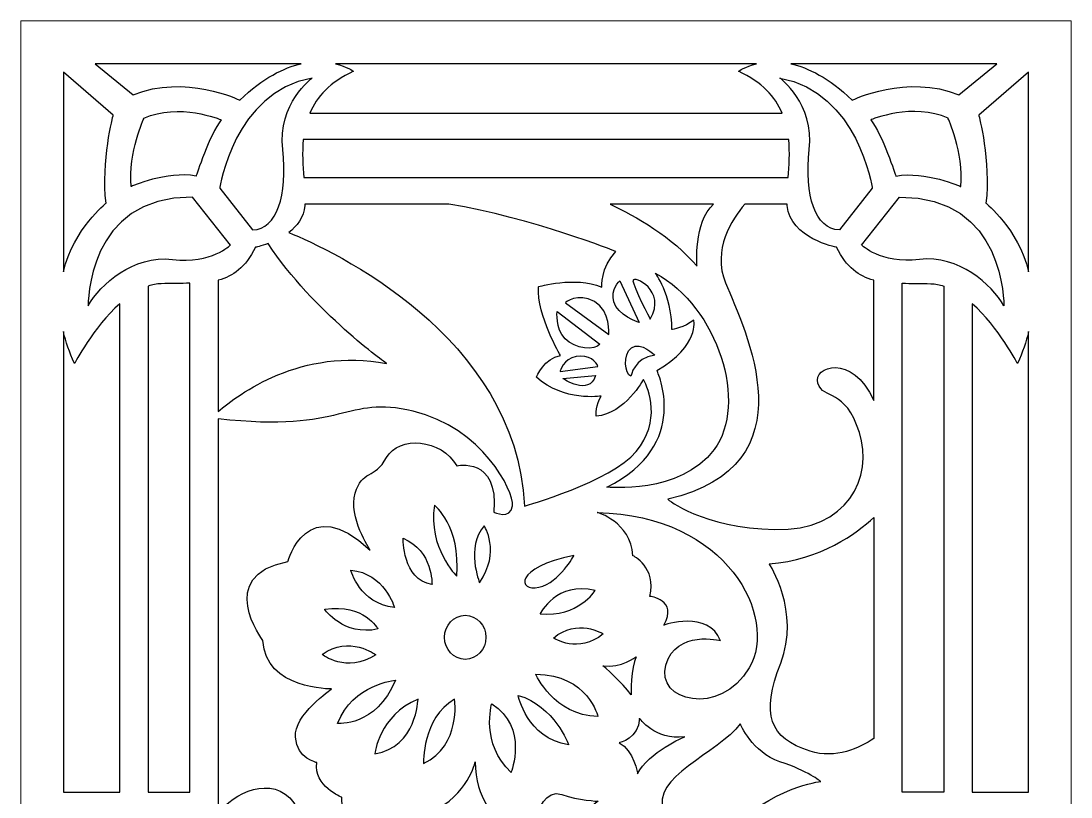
# Model space of a CAD drawing. Header units: millimetres. Extents: x 30.3 to 92.8, y 78.4 to 138.4.
# Drawn here: x 30.29 to 50.75, y 123.3 to 138.43 of the extents above; entities that cross this region are included whole.
import ezdxf

# ---------------------------------------------------------------- set-up
doc = ezdxf.new("R2010")
doc.units = ezdxf.units.MM
doc.header["$MEASUREMENT"] = 0
doc.layers.add('layer 1', color=7, linetype='Continuous')

msp = doc.modelspace()

# ---------------------------------------------------------------- linework, layer by layer
at = {"layer": 'layer 1', "color": 7, "lineweight": 9}
msp.add_open_spline([(30.2948, 138.4261), (30.2948, 138.4261), (50.7495, 138.4261), (50.7495, 138.4261), (50.7495, 138.4261), (50.7495, 138.4261), (50.7495, 78.4262), (50.7495, 78.4262), (50.7495, 78.4262), (50.7495, 78.4262), (30.2948, 78.4262), (30.2948, 78.4262), (30.2948, 78.4262), (30.2948, 78.4262), (30.2948, 138.4261), (30.2948, 138.4261)], degree=3, knots=[0, 0, 0, 0, 0.2, 0.2, 0.2, 0.2, 0.4, 0.4, 0.4, 0.4, 0.6, 0.6, 0.6, 0.6, 1, 1, 1, 1], dxfattribs=at)
at = {"layer": 'layer 1', "color": 250}
for points, knots in [([(35.7557, 137.5929), (35.4177, 137.5176), (35.0102, 137.3185), (34.5566, 136.8836), (34.5566, 136.8836), (34.5566, 136.8836), (33.4836, 137.4012), (32.4804, 136.9871), (32.4804, 136.9871), (32.4804, 136.9871), (31.7366, 137.5929), (31.7366, 137.5929), (31.7366, 137.5929), (31.7366, 137.5929), (35.7557, 137.5929), (35.7557, 137.5929)], [0, 0, 0, 0, 0.2, 0.2, 0.2, 0.2, 0.4, 0.4, 0.4, 0.4, 0.6, 0.6, 0.6, 0.6, 1, 1, 1, 1]), ([(45.1218, 136.6322), (45.1218, 136.6322), (35.9225, 136.6322), (35.9225, 136.6322), (35.9225, 136.6322), (36.0574, 136.9468), (36.3109, 137.2351), (36.7721, 137.4456), (36.7721, 137.4456), (36.7721, 137.4456), (36.6464, 137.5385), (36.4226, 137.5929), (36.4226, 137.5929), (36.4226, 137.5929), (44.6216, 137.5929), (44.6216, 137.5929), (44.6216, 137.5929), (44.3978, 137.5385), (44.2722, 137.4456), (44.2722, 137.4456), (44.2722, 137.4456), (44.7334, 137.2351), (44.9869, 136.9468), (45.1218, 136.6322)], [0, 0, 0, 0, 0.1428571, 0.1428571, 0.1428571, 0.1428571, 0.2857143, 0.2857143, 0.2857143, 0.2857143, 0.4285714, 0.4285714, 0.4285714, 0.4285714, 0.5714286, 0.5714286, 0.5714286, 0.5714286, 0.7142857, 0.7142857, 0.7142857, 0.7142857, 1, 1, 1, 1]), ([(49.3076, 137.5929), (49.3076, 137.5929), (48.5639, 136.9871), (48.5639, 136.9871), (48.5639, 136.9871), (47.5606, 137.4012), (46.4877, 136.8836), (46.4877, 136.8836), (46.4877, 136.8836), (46.0341, 137.3185), (45.6267, 137.5176), (45.2885, 137.5929), (45.2885, 137.5929), (45.2885, 137.5929), (49.3076, 137.5929), (49.3076, 137.5929)], [0, 0, 0, 0, 0.2, 0.2, 0.2, 0.2, 0.4, 0.4, 0.4, 0.4, 0.6, 0.6, 0.6, 0.6, 1, 1, 1, 1]), ([(31.1196, 137.4257), (31.1196, 137.4257), (32.0902, 136.5878), (32.0902, 136.5878), (32.0902, 136.5878), (32.0902, 136.5878), (31.8533, 135.6856), (31.9509, 134.8722), (31.9509, 134.8722), (31.9509, 134.8722), (31.3313, 134.3894), (31.1196, 133.5358), (31.1196, 133.5358), (31.1196, 133.5358), (31.1196, 137.4257), (31.1196, 137.4257)], [0, 0, 0, 0, 0.2, 0.2, 0.2, 0.2, 0.4, 0.4, 0.4, 0.4, 0.6, 0.6, 0.6, 0.6, 1, 1, 1, 1]), ([(34.8074, 134.3546), (34.8074, 134.3546), (34.1664, 135.168), (34.1664, 135.168), (34.1664, 135.168), (34.1664, 135.168), (34.4451, 137.0463), (35.9639, 137.3125), (35.9639, 137.3125), (35.9639, 137.3125), (35.2951, 136.8244), (35.3926, 135.9223), (35.3926, 135.9223), (35.4902, 135.0201), (35.2812, 134.3694), (34.8074, 134.3546)], [0, 0, 0, 0, 0.2, 0.2, 0.2, 0.2, 0.4, 0.4, 0.4, 0.4, 0.6, 0.6, 0.6, 0.6, 1, 1, 1, 1]), ([(46.2369, 134.3546), (46.2369, 134.3546), (46.8779, 135.168), (46.8779, 135.168), (46.8779, 135.168), (46.8779, 135.168), (46.5992, 137.0463), (45.0803, 137.3125), (45.0803, 137.3125), (45.0803, 137.3125), (45.7492, 136.8244), (45.6516, 135.9223), (45.6516, 135.9223), (45.5541, 135.0201), (45.7631, 134.3694), (46.2369, 134.3546)], [0, 0, 0, 0, 0.2, 0.2, 0.2, 0.2, 0.4, 0.4, 0.4, 0.4, 0.6, 0.6, 0.6, 0.6, 1, 1, 1, 1]), ([(49.9247, 133.5358), (49.713, 134.3895), (49.0934, 134.8722), (49.0934, 134.8722), (49.0934, 134.8722), (49.191, 135.6856), (48.9541, 136.5878), (48.9541, 136.5878), (48.9541, 136.5878), (48.9541, 136.5878), (49.9247, 137.4257), (49.9247, 137.4257), (49.9247, 137.4257), (49.9247, 137.4257), (49.9247, 133.5358), (49.9247, 133.5358)], [0, 0, 0, 0, 0.2, 0.2, 0.2, 0.2, 0.4, 0.4, 0.4, 0.4, 0.6, 0.6, 0.6, 0.6, 1, 1, 1, 1]), ([(33.7066, 135.4046), (33.7066, 135.4046), (33.9713, 136.2181), (34.1943, 136.4991), (34.1943, 136.4991), (34.1943, 136.4991), (33.367, 136.8469), (32.6894, 136.5287), (32.6894, 136.5287), (32.6894, 136.5287), (32.3828, 135.8779), (32.4386, 135.1976), (32.4386, 135.1976), (32.4386, 135.1976), (33.1353, 135.5082), (33.7066, 135.4046)], [0, 0, 0, 0, 0.2, 0.2, 0.2, 0.2, 0.4, 0.4, 0.4, 0.4, 0.6, 0.6, 0.6, 0.6, 1, 1, 1, 1]), ([(47.3377, 135.4046), (47.3377, 135.4046), (47.0729, 136.2181), (46.85, 136.4991), (46.85, 136.4991), (46.85, 136.4991), (47.6772, 136.8469), (48.3549, 136.5287), (48.3549, 136.5287), (48.3549, 136.5287), (48.6615, 135.8779), (48.6057, 135.1976), (48.6057, 135.1976), (48.6057, 135.1976), (47.909, 135.5082), (47.3377, 135.4046)], [0, 0, 0, 0, 0.2, 0.2, 0.2, 0.2, 0.4, 0.4, 0.4, 0.4, 0.6, 0.6, 0.6, 0.6, 1, 1, 1, 1]), ([(35.7944, 136.1145), (35.7944, 136.1145), (45.2499, 136.1145), (45.2499, 136.1145), (45.2499, 136.1145), (45.2761, 135.8592), (45.2591, 135.6047), (45.2409, 135.3751), (45.2409, 135.3751), (45.2409, 135.3751), (35.8034, 135.3751), (35.8034, 135.3751), (35.8034, 135.3751), (35.7852, 135.6047), (35.7682, 135.8592), (35.7944, 136.1145)], [0, 0, 0, 0, 0.2, 0.2, 0.2, 0.2, 0.4, 0.4, 0.4, 0.4, 0.6, 0.6, 0.6, 0.6, 1, 1, 1, 1]), ([(31.6025, 132.8756), (31.6025, 132.8756), (31.5746, 135.0201), (33.6369, 134.9905), (33.6369, 134.9905), (33.6369, 134.9905), (34.3754, 134.0588), (34.3754, 134.0588), (34.3754, 134.0588), (34.3754, 134.0588), (34.0131, 133.689), (33.2468, 133.7778), (33.2468, 133.7778), (32.4804, 133.8665), (31.8394, 133.2897), (31.6025, 132.8756)], [0, 0, 0, 0, 0.2, 0.2, 0.2, 0.2, 0.4, 0.4, 0.4, 0.4, 0.6, 0.6, 0.6, 0.6, 1, 1, 1, 1]), ([(49.4418, 132.8756), (49.4418, 132.8756), (49.4696, 135.0201), (47.4074, 134.9905), (47.4074, 134.9905), (47.4074, 134.9905), (46.6689, 134.0588), (46.6689, 134.0588), (46.6689, 134.0588), (46.6689, 134.0588), (47.0311, 133.689), (47.7975, 133.7778), (47.7975, 133.7778), (48.5639, 133.8665), (49.2049, 133.2897), (49.4418, 132.8756)], [0, 0, 0, 0, 0.2, 0.2, 0.2, 0.2, 0.4, 0.4, 0.4, 0.4, 0.6, 0.6, 0.6, 0.6, 1, 1, 1, 1]), ([(35.8268, 134.8574), (35.8268, 134.8574), (38.6288, 134.8574), (38.6288, 134.8574), (38.6288, 134.8574), (40.2589, 134.5844), (41.8824, 133.9331), (41.8824, 133.9331), (41.8824, 133.9331), (41.5828, 133.6151), (41.6107, 133.238), (41.6107, 133.238), (41.6107, 133.238), (41.0742, 133.4598), (40.3775, 133.2454), (40.3775, 133.2454), (40.3775, 133.2454), (40.3427, 132.6833), (40.8025, 131.9069), (40.8025, 131.9069), (40.8025, 131.9069), (40.496, 131.8625), (40.3357, 131.4854), (40.3357, 131.4854), (40.3357, 131.4854), (40.8652, 130.9973), (41.5968, 131.1156), (41.5968, 131.1156), (41.5968, 131.1156), (41.4923, 130.9677), (41.4992, 130.7237), (41.4992, 130.7237), (41.4992, 130.7237), (42.0636, 130.7681), (42.4189, 131.441), (42.4189, 131.441), (42.4189, 131.441), (42.5304, 131.2487), (42.7673, 130.6276), (42.2795, 130.036), (42.2795, 130.036), (41.7919, 129.4444), (40.1058, 128.9711), (40.1058, 128.9711), (40.1058, 128.9711), (39.9333, 132.3053), (36.3418, 133.963), (35.5112, 134.3027), (35.5112, 134.3027), (35.6717, 134.4262), (35.8043, 134.5967), (35.8246, 134.8278), (35.8246, 134.8278), (35.8254, 134.8375), (35.8262, 134.8474), (35.8268, 134.8574)], [0, 0, 0, 0, 0.0666667, 0.0666667, 0.0666667, 0.0666667, 0.1333333, 0.1333333, 0.1333333, 0.1333333, 0.2, 0.2, 0.2, 0.2, 0.2666667, 0.2666667, 0.2666667, 0.2666667, 0.3333333, 0.3333333, 0.3333333, 0.3333333, 0.4, 0.4, 0.4, 0.4, 0.4666667, 0.4666667, 0.4666667, 0.4666667, 0.5333333, 0.5333333, 0.5333333, 0.5333333, 0.6, 0.6, 0.6, 0.6, 0.6666667, 0.6666667, 0.6666667, 0.6666667, 0.7333333, 0.7333333, 0.7333333, 0.7333333, 0.8, 0.8, 0.8, 0.8, 0.8666667, 0.8666667, 0.8666667, 0.8666667, 1, 1, 1, 1]), ([(41.7704, 134.8574), (41.7704, 134.8574), (43.7846, 134.8574), (43.7846, 134.8574), (43.7846, 134.8574), (43.3979, 134.5095), (43.464, 133.6447), (43.464, 133.6447), (43.464, 133.6447), (42.9867, 134.2134), (42.2681, 134.6219), (41.7704, 134.8574)], [0, 0, 0, 0, 0.25, 0.25, 0.25, 0.25, 0.5, 0.5, 0.5, 0.5, 1, 1, 1, 1]), ([(44.3942, 134.8574), (44.3942, 134.8574), (45.2175, 134.8574), (45.2175, 134.8574), (45.2175, 134.8574), (45.2181, 134.8474), (45.2188, 134.8375), (45.2197, 134.8278), (45.2197, 134.8278), (45.2754, 134.1919), (46.1812, 134.0144), (46.1812, 134.0144), (46.1812, 134.0144), (46.3808, 133.6199), (46.6144, 133.4492), (46.9073, 133.3738), (46.9073, 133.3738), (46.9073, 133.3738), (46.9073, 131.0296), (46.9073, 131.0296), (46.9073, 131.0296), (46.4828, 131.9708), (45.7158, 131.6817), (45.8189, 131.3671), (45.8189, 131.3671), (45.9303, 131.0269), (46.3484, 131.2783), (46.627, 130.4057), (46.627, 130.4057), (46.9057, 129.5332), (46.4041, 128.4831), (44.9828, 128.5127), (44.9828, 128.5127), (43.5615, 128.5422), (42.8927, 129.1043), (42.8927, 129.1043), (42.8927, 129.1043), (45.7213, 129.755), (44.3976, 132.4023), (44.0213, 133.3193), (44.0213, 133.3193), (43.7555, 133.9672), (44.1436, 134.5633), (44.3942, 134.8574)], [0, 0, 0, 0, 0.0833333, 0.0833333, 0.0833333, 0.0833333, 0.1666667, 0.1666667, 0.1666667, 0.1666667, 0.25, 0.25, 0.25, 0.25, 0.3333333, 0.3333333, 0.3333333, 0.3333333, 0.4166667, 0.4166667, 0.4166667, 0.4166667, 0.5, 0.5, 0.5, 0.5, 0.5833333, 0.5833333, 0.5833333, 0.5833333, 0.6666667, 0.6666667, 0.6666667, 0.6666667, 0.75, 0.75, 0.75, 0.75, 0.8333333, 0.8333333, 0.8333333, 0.8333333, 1, 1, 1, 1]), ([(34.137, 130.8125), (34.137, 130.8125), (34.137, 133.3738), (34.137, 133.3738), (34.137, 133.3738), (34.4299, 133.4492), (34.6635, 133.6199), (34.8631, 134.0144), (34.8631, 134.0144), (34.8631, 134.0144), (34.9672, 134.0348), (35.107, 134.0866), (35.107, 134.0866), (36.0034, 132.7422), (37.4165, 131.7516), (37.4165, 131.7516), (37.4165, 131.7516), (35.7545, 132.0657), (34.5298, 131.1561), (34.137, 130.8125)], [0, 0, 0, 0, 0.1666667, 0.1666667, 0.1666667, 0.1666667, 0.3333333, 0.3333333, 0.3333333, 0.3333333, 0.5, 0.5, 0.5, 0.5, 0.6666667, 0.6666667, 0.6666667, 0.6666667, 1, 1, 1, 1]), ([(42.6488, 133.5116), (42.6488, 133.5116), (42.9693, 133.1196), (42.9763, 132.4097), (42.9763, 132.4097), (42.9763, 132.4097), (43.2201, 132.4541), (43.4013, 132.5946), (43.4013, 132.5946), (43.4013, 132.5946), (43.5267, 132.1065), (42.6836, 131.6111), (42.6836, 131.6111), (42.6836, 131.6111), (43.3804, 130.1691), (41.7082, 129.3409), (41.7082, 129.3409), (41.7082, 129.3409), (43.1365, 129.1856), (43.7984, 130.073), (43.7984, 130.073), (44.4603, 130.9604), (43.882, 132.846), (42.6488, 133.5116)], [0, 0, 0, 0, 0.1428571, 0.1428571, 0.1428571, 0.1428571, 0.2857143, 0.2857143, 0.2857143, 0.2857143, 0.4285714, 0.4285714, 0.4285714, 0.4285714, 0.5714286, 0.5714286, 0.5714286, 0.5714286, 0.7142857, 0.7142857, 0.7142857, 0.7142857, 1, 1, 1, 1]), ([(42.5513, 132.6168), (42.5513, 132.6168), (42.2168, 133.2527), (42.2168, 133.3637), (42.2168, 133.3637), (42.2168, 133.4746), (42.8857, 133.1788), (42.5513, 132.6168)], [0, 0, 0, 0, 0.3333333, 0.3333333, 0.3333333, 0.3333333, 1, 1, 1, 1]), ([(33.5853, 123.3968), (33.5853, 123.3968), (32.7715, 123.3968), (32.7715, 123.3968), (32.7715, 123.3968), (32.7715, 123.3968), (32.7715, 133.2577), (32.7715, 133.2577), (32.7715, 133.2577), (32.8543, 133.2851), (32.9386, 133.3017), (33.0238, 133.3045), (33.0238, 133.3045), (33.2285, 133.3113), (33.4148, 133.3103), (33.5853, 133.3144), (33.5853, 133.3144), (33.5853, 133.3144), (33.5853, 123.3968), (33.5853, 123.3968)], [0, 0, 0, 0, 0.1666667, 0.1666667, 0.1666667, 0.1666667, 0.3333333, 0.3333333, 0.3333333, 0.3333333, 0.5, 0.5, 0.5, 0.5, 0.6666667, 0.6666667, 0.6666667, 0.6666667, 1, 1, 1, 1]), ([(42.3353, 132.5502), (42.3353, 132.5502), (41.9591, 133.3637), (41.9591, 133.3637), (41.9591, 133.3637), (41.9591, 133.3637), (41.7779, 133.201), (41.8406, 132.9496), (41.8406, 132.9496), (41.9033, 132.6981), (42.3353, 132.5502), (42.3353, 132.5502)], [0, 0, 0, 0, 0.25, 0.25, 0.25, 0.25, 0.5, 0.5, 0.5, 0.5, 1, 1, 1, 1]), ([(47.4589, 123.3968), (47.4589, 123.3968), (48.2728, 123.3968), (48.2728, 123.3968), (48.2728, 123.3968), (48.2728, 123.3968), (48.2728, 133.2577), (48.2728, 133.2577), (48.2728, 133.2577), (48.19, 133.2851), (48.1057, 133.3017), (48.0205, 133.3045), (48.0205, 133.3045), (47.8158, 133.3113), (47.6295, 133.3103), (47.4589, 133.3144), (47.4589, 133.3144), (47.4589, 133.3144), (47.4589, 123.3968), (47.4589, 123.3968)], [0, 0, 0, 0, 0.1666667, 0.1666667, 0.1666667, 0.1666667, 0.3333333, 0.3333333, 0.3333333, 0.3333333, 0.5, 0.5, 0.5, 0.5, 0.6666667, 0.6666667, 0.6666667, 0.6666667, 1, 1, 1, 1]), ([(41.7431, 132.3136), (41.7431, 132.3136), (40.9001, 132.9348), (40.9001, 132.9348), (40.9001, 132.9348), (40.9001, 132.9348), (41.1369, 133.1418), (41.4644, 132.957), (41.4644, 132.957), (41.7919, 132.7721), (41.7431, 132.3136), (41.7431, 132.3136)], [0, 0, 0, 0, 0.25, 0.25, 0.25, 0.25, 0.5, 0.5, 0.5, 0.5, 1, 1, 1, 1]), ([(31.1196, 132.3723), (31.1657, 132.1752), (31.2365, 131.9682), (31.3378, 131.7516), (31.3378, 131.7516), (31.3378, 131.7516), (31.7047, 132.4552), (32.2198, 132.9153), (32.2198, 132.9153), (32.2198, 132.9153), (32.2198, 123.3968), (32.2198, 123.3968), (32.2198, 123.3968), (32.2198, 123.3968), (31.1196, 123.3968), (31.1196, 123.3968), (31.1196, 123.3968), (31.1196, 123.3968), (31.1196, 132.3723), (31.1196, 132.3723)], [0, 0, 0, 0, 0.1666667, 0.1666667, 0.1666667, 0.1666667, 0.3333333, 0.3333333, 0.3333333, 0.3333333, 0.5, 0.5, 0.5, 0.5, 0.6666667, 0.6666667, 0.6666667, 0.6666667, 1, 1, 1, 1]), ([(41.5689, 132.1287), (41.5689, 132.1287), (40.7398, 132.7647), (40.7398, 132.7647), (40.7398, 132.7647), (40.7398, 132.7647), (40.698, 132.4319), (40.8931, 132.2323), (40.8931, 132.2323), (41.0882, 132.0326), (41.4853, 131.9956), (41.5689, 132.1287)], [0, 0, 0, 0, 0.25, 0.25, 0.25, 0.25, 0.5, 0.5, 0.5, 0.5, 1, 1, 1, 1]), ([(49.9247, 123.3968), (49.9247, 123.3968), (48.8245, 123.3968), (48.8245, 123.3968), (48.8245, 123.3968), (48.8245, 123.3968), (48.8245, 132.9153), (48.8245, 132.9153), (48.8245, 132.9153), (49.3396, 132.4552), (49.7065, 131.7516), (49.7065, 131.7516), (49.7065, 131.7516), (49.8078, 131.9682), (49.8785, 132.1752), (49.9247, 132.3723), (49.9247, 132.3723), (49.9247, 132.3723), (49.9247, 123.3968), (49.9247, 123.3968)], [0, 0, 0, 0, 0.1666667, 0.1666667, 0.1666667, 0.1666667, 0.3333333, 0.3333333, 0.3333333, 0.3333333, 0.5, 0.5, 0.5, 0.5, 0.6666667, 0.6666667, 0.6666667, 0.6666667, 1, 1, 1, 1]), ([(42.175, 131.5002), (42.175, 131.5002), (42.2377, 131.8625), (42.6418, 131.9143), (42.6418, 131.9143), (42.6418, 131.9143), (42.3701, 132.1805), (42.189, 132.0548), (42.189, 132.0548), (42.0078, 131.9291), (42.0636, 131.5371), (42.175, 131.5002)], [0, 0, 0, 0, 0.25, 0.25, 0.25, 0.25, 0.5, 0.5, 0.5, 0.5, 1, 1, 1, 1]), ([(41.5341, 131.6924), (41.5341, 131.6924), (40.7955, 131.5963), (40.7955, 131.5963), (40.7955, 131.5963), (40.7955, 131.5963), (40.8583, 131.8403), (41.1091, 131.8847), (41.1091, 131.8847), (41.3599, 131.9291), (41.5132, 131.7812), (41.5341, 131.6924)], [0, 0, 0, 0, 0.25, 0.25, 0.25, 0.25, 0.5, 0.5, 0.5, 0.5, 1, 1, 1, 1]), ([(41.4853, 131.515), (41.4853, 131.515), (40.8513, 131.4558), (40.8513, 131.4558), (40.8513, 131.4558), (40.8513, 131.4558), (41.3594, 131.1034), (41.4853, 131.515)], [0, 0, 0, 0, 0.3333333, 0.3333333, 0.3333333, 0.3333333, 1, 1, 1, 1]), ([(34.137, 122.9817), (34.137, 122.9817), (34.137, 130.6709), (34.137, 130.6709), (34.137, 130.6709), (36.6345, 130.3883), (36.6039, 131.1396), (37.932, 130.8199), (37.932, 130.8199), (39.2837, 130.4945), (39.8968, 129.2669), (39.8689, 128.9785), (39.8689, 128.9785), (39.8411, 128.6901), (39.5066, 128.8528), (39.5066, 128.8528), (39.5066, 128.8528), (39.6042, 129.9473), (38.782, 129.755), (38.782, 129.755), (38.782, 129.755), (38.4894, 130.2874), (37.6534, 130.3466), (37.4165, 129.9177), (37.4165, 129.9177), (37.1796, 129.4888), (36.9427, 129.681), (36.8034, 129.2226), (36.8034, 129.2226), (36.664, 128.7641), (37.096, 128.1133), (37.096, 128.1133), (37.096, 128.1133), (35.8698, 129.2669), (35.4935, 127.8915), (35.4935, 127.8915), (35.4935, 127.8915), (34.0583, 127.6105), (35.0058, 126.3534), (35.0058, 126.3534), (35.0058, 126.3534), (35.0546, 125.3921), (36.3435, 125.4068), (36.3435, 125.4068), (36.3435, 125.4068), (36.3435, 125.4068), (35.605, 124.8966), (35.6399, 124.4677), (35.6399, 124.4677), (35.6747, 124.0388), (36.0579, 123.9722), (36.0579, 123.9722), (36.0579, 123.9722), (35.9882, 123.5138), (36.5456, 123.2919), (36.5456, 123.2919), (36.5456, 123.2919), (36.5526, 122.2714), (36.7476, 121.5541), (36.7476, 121.5541), (36.7476, 121.5541), (35.3612, 121.0809), (35.7583, 119.6463), (35.7583, 119.6463), (35.7583, 119.6463), (34.7272, 120.2157), (34.7202, 120.8147), (34.9919, 121.1844), (34.9919, 121.1844), (35.2636, 121.5541), (36.1136, 122.5081), (35.612, 123.1884), (35.612, 123.1884), (35.1944, 123.7548), (34.4146, 123.3729), (34.137, 122.9817)], [0, 0, 0, 0, 0.05, 0.05, 0.05, 0.05, 0.1, 0.1, 0.1, 0.1, 0.15, 0.15, 0.15, 0.15, 0.2, 0.2, 0.2, 0.2, 0.25, 0.25, 0.25, 0.25, 0.3, 0.3, 0.3, 0.3, 0.35, 0.35, 0.35, 0.35, 0.4, 0.4, 0.4, 0.4, 0.45, 0.45, 0.45, 0.45, 0.5, 0.5, 0.5, 0.5, 0.55, 0.55, 0.55, 0.55, 0.6, 0.6, 0.6, 0.6, 0.65, 0.65, 0.65, 0.65, 0.7, 0.7, 0.7, 0.7, 0.75, 0.75, 0.75, 0.75, 0.8, 0.8, 0.8, 0.8, 0.85, 0.85, 0.85, 0.85, 0.9, 0.9, 0.9, 0.9, 1, 1, 1, 1]), ([(38.782, 127.6031), (38.782, 127.6031), (38.2177, 128.1651), (38.3501, 128.9859), (38.3501, 128.9859), (38.3501, 128.9859), (38.8656, 128.5866), (38.782, 127.6031)], [0, 0, 0, 0, 0.3333333, 0.3333333, 0.3333333, 0.3333333, 1, 1, 1, 1]), ([(41.5201, 128.8454), (41.5201, 128.8454), (42.1681, 128.668), (42.2168, 128.0024), (42.2168, 128.0024), (42.2168, 128.0024), (42.6836, 127.7806), (42.5443, 127.2112), (42.5443, 127.2112), (42.5443, 127.2112), (43.1017, 127.152), (42.816, 126.6492), (42.816, 126.6492), (42.816, 126.6492), (43.6869, 126.9524), (43.9238, 126.346), (43.9238, 126.346), (43.9238, 126.346), (43.0668, 126.5752), (42.8578, 125.8727), (42.8578, 125.8727), (42.6488, 125.1702), (43.9099, 124.8448), (44.4812, 125.821), (44.4812, 125.821), (45.0525, 126.7971), (44.0631, 128.7937), (41.5201, 128.8454)], [0, 0, 0, 0, 0.125, 0.125, 0.125, 0.125, 0.25, 0.25, 0.25, 0.25, 0.375, 0.375, 0.375, 0.375, 0.5, 0.5, 0.5, 0.5, 0.625, 0.625, 0.625, 0.625, 0.75, 0.75, 0.75, 0.75, 1, 1, 1, 1]), ([(46.9073, 128.7466), (46.5823, 128.4495), (45.8639, 127.911), (44.8713, 127.8471), (44.8713, 127.8471), (44.8713, 127.8471), (45.4844, 126.9154), (45.0943, 125.9097), (45.0943, 125.9097), (44.7041, 124.904), (44.8713, 124.4455), (45.6656, 124.1941), (45.6656, 124.1941), (46.17, 124.0344), (46.635, 124.2565), (46.9073, 124.4399), (46.9073, 124.4399), (46.9073, 124.4399), (46.9073, 128.7466), (46.9073, 128.7466)], [0, 0, 0, 0, 0.1666667, 0.1666667, 0.1666667, 0.1666667, 0.3333333, 0.3333333, 0.3333333, 0.3333333, 0.5, 0.5, 0.5, 0.5, 0.6666667, 0.6666667, 0.6666667, 0.6666667, 1, 1, 1, 1]), ([(39.2279, 127.4774), (39.2279, 127.4774), (38.9493, 128.1725), (39.3185, 128.5866), (39.3185, 128.5866), (39.3185, 128.5866), (39.646, 128.0838), (39.2279, 127.4774)], [0, 0, 0, 0, 0.3333333, 0.3333333, 0.3333333, 0.3333333, 1, 1, 1, 1]), ([(38.3013, 127.4404), (38.3013, 127.4404), (38.3222, 128.106), (37.737, 128.3426), (37.737, 128.3426), (37.737, 128.3426), (37.723, 127.5366), (38.3013, 127.4404)], [0, 0, 0, 0, 0.3333333, 0.3333333, 0.3333333, 0.3333333, 1, 1, 1, 1]), ([(41.0673, 128.0098), (41.0673, 128.0098), (40.7955, 127.4922), (40.3845, 127.3887), (40.3845, 127.3887), (39.9734, 127.2851), (39.8898, 127.7806), (41.0673, 128.0098)], [0, 0, 0, 0, 0.3333333, 0.3333333, 0.3333333, 0.3333333, 1, 1, 1, 1]), ([(36.7198, 127.7214), (36.7198, 127.7214), (36.8939, 127.0633), (37.5698, 126.9967), (37.5698, 126.9967), (37.5698, 126.9967), (37.3747, 127.6623), (36.7198, 127.7214)], [0, 0, 0, 0, 0.3333333, 0.3333333, 0.3333333, 0.3333333, 1, 1, 1, 1]), ([(41.4783, 127.3221), (41.4783, 127.3221), (41.1509, 126.7971), (40.4054, 126.871), (40.4054, 126.871), (40.4054, 126.871), (40.7398, 127.5144), (41.4783, 127.3221)], [0, 0, 0, 0, 0.3333333, 0.3333333, 0.3333333, 0.3333333, 1, 1, 1, 1]), ([(36.2112, 126.9598), (36.2112, 126.9598), (36.5735, 126.4273), (37.2493, 126.5752), (37.2493, 126.5752), (37.2493, 126.5752), (36.9845, 127.0707), (36.2112, 126.9598)], [0, 0, 0, 0, 0.3333333, 0.3333333, 0.3333333, 0.3333333, 1, 1, 1, 1]), ([(38.9493, 125.9836), (39.1724, 125.9836), (39.3533, 126.1757), (39.3533, 126.4125), (39.3533, 126.4125), (39.3533, 126.6494), (39.1724, 126.8414), (38.9493, 126.8414), (38.9493, 126.8414), (38.7261, 126.8414), (38.5452, 126.6494), (38.5452, 126.4125), (38.5452, 126.4125), (38.5452, 126.1757), (38.7261, 125.9836), (38.9493, 125.9836)], [0, 0, 0, 0, 0.2, 0.2, 0.2, 0.2, 0.4, 0.4, 0.4, 0.4, 0.6, 0.6, 0.6, 0.6, 1, 1, 1, 1]), ([(40.6701, 126.3977), (40.6701, 126.3977), (41.1509, 126.0798), (41.6386, 126.4791), (41.6386, 126.4791), (41.6386, 126.4791), (41.123, 126.7971), (40.6701, 126.3977)], [0, 0, 0, 0, 0.3333333, 0.3333333, 0.3333333, 0.3333333, 1, 1, 1, 1]), ([(36.1624, 126.0798), (36.1624, 126.0798), (36.6292, 125.6952), (37.2075, 126.0724), (37.2075, 126.0724), (37.2075, 126.0724), (36.6849, 126.4643), (36.1624, 126.0798)], [0, 0, 0, 0, 0.3333333, 0.3333333, 0.3333333, 0.3333333, 1, 1, 1, 1]), ([(41.6316, 125.8579), (41.6316, 125.8579), (42.0218, 125.5252), (42.182, 125.2885), (42.182, 125.2885), (42.182, 125.2885), (42.1681, 125.8283), (42.2795, 126.0354), (42.2795, 126.0354), (42.2795, 126.0354), (41.9939, 125.8062), (41.6316, 125.8579)], [0, 0, 0, 0, 0.25, 0.25, 0.25, 0.25, 0.5, 0.5, 0.5, 0.5, 1, 1, 1, 1]), ([(41.5341, 124.867), (41.5341, 124.867), (41.346, 125.6805), (40.3218, 125.6952), (40.3218, 125.6952), (40.3218, 125.6952), (40.6701, 124.8892), (41.5341, 124.867)], [0, 0, 0, 0, 0.3333333, 0.3333333, 0.3333333, 0.3333333, 1, 1, 1, 1]), ([(36.462, 124.7339), (36.462, 124.7339), (37.2075, 124.66), (37.5907, 125.5769), (37.5907, 125.5769), (37.5907, 125.5769), (36.7546, 125.503), (36.462, 124.7339)], [0, 0, 0, 0, 0.3333333, 0.3333333, 0.3333333, 0.3333333, 1, 1, 1, 1]), ([(38.0296, 125.2072), (38.0296, 125.2072), (38.0017, 124.268), (37.1866, 124.1423), (37.1866, 124.1423), (37.1866, 124.1423), (37.2702, 124.8892), (38.0296, 125.2072)], [0, 0, 0, 0, 0.3333333, 0.3333333, 0.3333333, 0.3333333, 1, 1, 1, 1]), ([(38.7402, 125.2072), (38.7402, 125.2072), (38.8796, 124.3124), (38.1341, 123.9501), (38.1341, 123.9501), (38.1341, 123.9501), (38.1062, 124.8374), (38.7402, 125.2072)], [0, 0, 0, 0, 0.3333333, 0.3333333, 0.3333333, 0.3333333, 1, 1, 1, 1]), ([(40.9628, 124.3198), (40.9628, 124.3198), (40.6841, 125.0815), (39.9804, 125.2811), (39.9804, 125.2811), (39.9804, 125.2811), (40.1406, 124.4455), (40.9628, 124.3198)], [0, 0, 0, 0, 0.3333333, 0.3333333, 0.3333333, 0.3333333, 1, 1, 1, 1]), ([(39.8411, 123.78), (39.8411, 123.78), (40.1894, 124.66), (39.4648, 125.1184), (39.4648, 125.1184), (39.4648, 125.1184), (39.2419, 124.3346), (39.8411, 123.78)], [0, 0, 0, 0, 0.3333333, 0.3333333, 0.3333333, 0.3333333, 1, 1, 1, 1]), ([(43.2271, 124.4751), (43.2271, 124.4751), (42.5095, 124.1719), (42.3074, 123.7504), (42.3074, 123.7504), (42.3074, 123.7504), (42.2377, 124.2089), (41.9451, 124.3568), (41.9451, 124.3568), (41.9451, 124.3568), (42.3423, 124.4381), (42.3423, 124.8374), (42.3423, 124.8374), (42.3423, 124.8374), (42.6349, 124.4011), (43.2271, 124.4751)], [0, 0, 0, 0, 0.2, 0.2, 0.2, 0.2, 0.4, 0.4, 0.4, 0.4, 0.6, 0.6, 0.6, 0.6, 1, 1, 1, 1]), ([(44.307, 124.7265), (44.307, 124.7265), (44.5369, 124.1645), (45.0803, 123.987), (45.0803, 123.987), (45.6238, 123.8096), (45.8746, 123.6025), (45.8746, 123.6025), (45.8746, 123.6025), (45.8746, 123.6025), (44.9062, 123.4916), (44.0771, 122.619), (44.0771, 122.619), (44.0771, 122.619), (43.1156, 122.3528), (42.823, 123.0183), (42.823, 123.0183), (42.5304, 123.6839), (43.882, 124.1497), (44.307, 124.7265)], [0, 0, 0, 0, 0.1666667, 0.1666667, 0.1666667, 0.1666667, 0.3333333, 0.3333333, 0.3333333, 0.3333333, 0.5, 0.5, 0.5, 0.5, 0.6666667, 0.6666667, 0.6666667, 0.6666667, 1, 1, 1, 1]), ([(39.0886, 121.3545), (39.0886, 121.3545), (38.6706, 122.6116), (39.5624, 122.8778), (39.5624, 122.8778), (39.5624, 122.8778), (39.1443, 123.2623), (39.1443, 123.987), (39.1443, 123.987), (39.1443, 123.987), (39.005, 123.3363), (38.2943, 123.0109), (38.2943, 123.0109), (38.2943, 123.0109), (38.2804, 121.8278), (39.0886, 121.3545)], [0, 0, 0, 0, 0.2, 0.2, 0.2, 0.2, 0.4, 0.4, 0.4, 0.4, 0.6, 0.6, 0.6, 0.6, 1, 1, 1, 1]), ([(41.1787, 122.4193), (41.1787, 122.4193), (41.0951, 122.937), (41.541, 123.218), (41.541, 123.218), (41.541, 123.218), (41.1509, 123.2328), (40.8304, 123.3511), (40.8304, 123.3511), (40.5099, 123.4694), (40.3566, 122.9813), (40.3566, 122.9813), (40.3566, 122.9813), (40.3566, 122.9813), (40.9697, 123.0553), (41.1787, 122.4193)], [0, 0, 0, 0, 0.2, 0.2, 0.2, 0.2, 0.4, 0.4, 0.4, 0.4, 0.6, 0.6, 0.6, 0.6, 1, 1, 1, 1])]:
    msp.add_open_spline(points, degree=3, knots=knots, dxfattribs=at)

doc.saveas('drawing.dxf')
